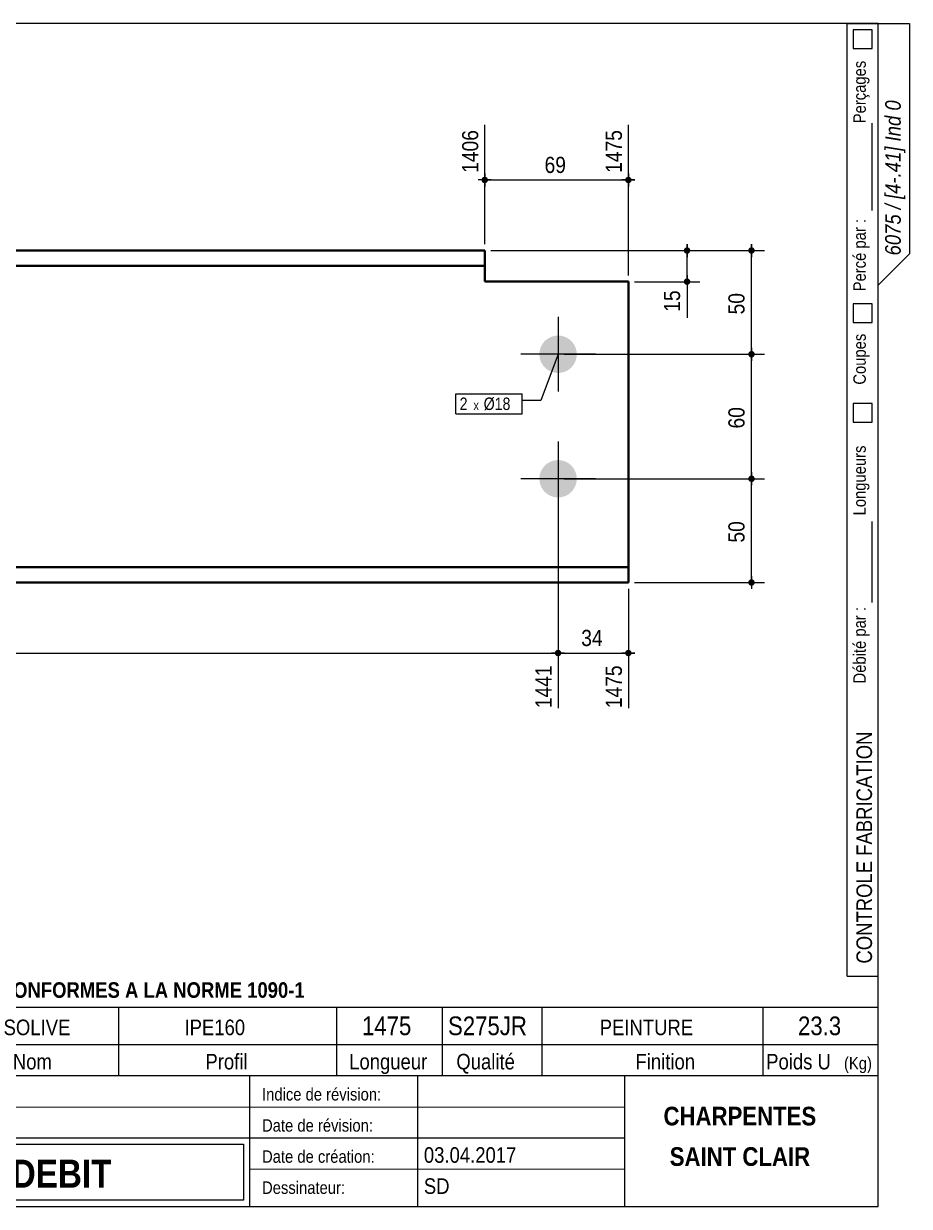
# Model space of a CAD drawing. Header units: millimetres. Extents: x 2 to 287, y 5 to 195.
# Drawn here: x 144.7 to 287, y 5 to 195 of the extents above; entities that cross this region are included whole.
import ezdxf

# ---------------------------------------------------------------- set-up
doc = ezdxf.new("R2010")
doc.units = ezdxf.units.MM
for name, color, linetype, lineweight in [('Autre type objet', 1, 'Continuous', 0), ('Boulon', 7, 'Continuous', 0), ('Cotation', 7, 'Continuous', 0), ('Désignation boulon', 3, 'Continuous', 0), ('Feuille dessin', 5, 'Continuous', 0), ('Piece', 2, 'Continuous', 0)]:
    doc.layers.add(name, color=color, linetype=linetype, lineweight=lineweight)
doc.styles.add('ARIAL', font='ARIAL.TTF')
doc.styles.add('ARIAL_BOLD', font='ARIALBD.TTF')
doc.styles.add('ARIAL_ITALIC', font='ARIALI.TTF')
doc.styles.add('COMIC_SANS_MS', font='COMIC.TTF')

# ---------------------------------------------------------------- blocks, each defined once
blk = doc.blocks.new('*A1')
at = {"layer": 'Boulon'}
for points in [[(230.64, 144.89), (230.71, 144.88), (230.78, 144.88), (230.86, 144.87), (230.93, 144.87), (231, 144.86), (231.07, 144.84), (231.15, 144.83), (231.22, 144.81), (231.29, 144.8), (231.36, 144.78), (231.43, 144.76), (231.5, 144.74), (231.57, 144.71), (231.64, 144.69), (231.71, 144.66), (231.78, 144.63), (231.84, 144.6), (231.91, 144.57), (231.98, 144.53), (232.04, 144.5), (232.1, 144.46), (232.17, 144.42), (232.23, 144.38), (232.29, 144.34), (232.35, 144.3), (232.41, 144.25), (232.46, 144.21), (232.52, 144.16), (232.58, 144.11), (232.63, 144.06), (232.68, 144.01), (232.73, 143.96), (232.78, 143.9), (232.83, 143.85), (232.88, 143.79), (232.93, 143.73), (232.97, 143.67), (233.01, 143.62), (233.06, 143.55), (233.1, 143.49), (233.13, 143.43), (233.17, 143.37), (233.21, 143.3), (233.24, 143.24), (233.27, 143.17), (233.3, 143.1), (233.33, 143.04), (233.36, 142.97), (233.39, 142.9), (233.41, 142.83), (233.43, 142.76), (233.45, 142.69), (233.47, 142.62), (233.49, 142.54), (233.5, 142.47), (233.52, 142.4), (233.53, 142.33), (233.54, 142.25), (233.55, 142.18), (233.55, 142.11), (233.56, 142.03), (233.56, 141.96), (233.56, 141.89), (233.56, 141.81), (233.56, 141.74), (233.55, 141.67), (233.55, 141.59), (233.54, 141.52), (233.53, 141.45), (233.52, 141.37), (233.5, 141.3), (233.49, 141.23), (233.47, 141.16), (233.45, 141.09), (233.43, 141.02), (233.41, 140.95), (233.39, 140.88), (233.36, 140.81), (233.33, 140.74), (233.3, 140.67), (233.27, 140.6), (233.24, 140.54), (233.21, 140.47), (233.17, 140.41), (233.13, 140.35), (233.1, 140.28), (233.06, 140.22), (233.01, 140.16), (232.97, 140.1), (232.93, 140.04), (232.88, 139.98), (232.83, 139.93), (232.78, 139.87), (232.73, 139.82), (232.68, 139.77), (232.63, 139.71), (232.58, 139.66), (232.52, 139.62), (232.46, 139.57), (232.41, 139.52), (232.35, 139.48), (232.29, 139.43), (232.23, 139.39), (232.17, 139.35), (232.1, 139.31), (232.04, 139.28), (231.98, 139.24), (231.91, 139.21), (231.84, 139.18), (231.78, 139.14), (231.71, 139.12), (231.64, 139.09), (231.57, 139.06), (231.5, 139.04), (231.43, 139.02), (231.36, 139), (231.29, 138.98), (231.22, 138.96), (231.15, 138.95), (231.07, 138.93), (231, 138.92), (230.93, 138.91), (230.86, 138.9), (230.78, 138.9), (230.71, 138.89), (230.64, 138.89), (230.56, 138.89), (230.49, 138.89), (230.41, 138.89), (230.34, 138.9), (230.27, 138.9), (230.19, 138.91), (230.12, 138.92), (230.05, 138.93), (229.98, 138.95), (229.9, 138.96), (229.83, 138.98), (229.76, 139), (229.69, 139.02), (229.62, 139.04), (229.55, 139.06), (229.48, 139.09), (229.41, 139.12), (229.35, 139.14), (229.28, 139.18), (229.21, 139.21), (229.15, 139.24), (229.08, 139.28), (229.02, 139.31), (228.96, 139.35), (228.89, 139.39), (228.83, 139.43), (228.77, 139.48), (228.72, 139.52), (228.66, 139.57), (228.6, 139.62), (228.55, 139.66), (228.49, 139.71), (228.44, 139.77), (228.39, 139.82), (228.34, 139.87), (228.29, 139.93), (228.24, 139.98), (228.2, 140.04), (228.15, 140.1), (228.11, 140.16), (228.07, 140.22), (228.03, 140.28), (227.99, 140.35), (227.95, 140.41), (227.92, 140.47), (227.88, 140.54), (227.85, 140.6), (227.82, 140.67), (227.79, 140.74), (227.76, 140.81), (227.74, 140.88), (227.71, 140.95), (227.69, 141.02), (227.67, 141.09), (227.65, 141.16), (227.63, 141.23), (227.62, 141.3), (227.61, 141.37), (227.59, 141.45), (227.58, 141.52), (227.58, 141.59), (227.57, 141.67), (227.57, 141.74), (227.56, 141.81), (227.56, 141.89), (227.56, 141.96), (227.57, 142.03), (227.57, 142.11), (227.58, 142.18), (227.58, 142.25), (227.59, 142.33), (227.61, 142.4), (227.62, 142.47), (227.63, 142.54), (227.65, 142.62), (227.67, 142.69), (227.69, 142.76), (227.71, 142.83), (227.74, 142.9), (227.76, 142.97), (227.79, 143.04), (227.82, 143.1), (227.85, 143.17), (227.88, 143.24), (227.92, 143.3), (227.95, 143.37), (227.99, 143.43), (228.03, 143.49), (228.07, 143.55), (228.11, 143.62), (228.15, 143.67), (228.2, 143.73), (228.24, 143.79), (228.29, 143.85), (228.34, 143.9), (228.39, 143.96), (228.44, 144.01), (228.49, 144.06), (228.55, 144.11), (228.6, 144.16), (228.66, 144.21), (228.72, 144.25), (228.77, 144.3), (228.83, 144.34), (228.89, 144.38), (228.96, 144.42), (229.02, 144.46), (229.08, 144.5), (229.15, 144.53), (229.21, 144.57), (229.28, 144.6), (229.35, 144.63), (229.41, 144.66), (229.48, 144.69), (229.55, 144.71), (229.62, 144.74), (229.69, 144.76), (229.76, 144.78), (229.83, 144.8), (229.9, 144.81), (229.98, 144.83), (230.05, 144.84), (230.12, 144.86), (230.19, 144.87), (230.27, 144.87), (230.34, 144.88), (230.41, 144.88), (230.49, 144.89), (230.56, 144.89)], [(230.64, 124.89), (230.71, 124.88), (230.78, 124.88), (230.86, 124.87), (230.93, 124.87), (231, 124.86), (231.07, 124.84), (231.15, 124.83), (231.22, 124.81), (231.29, 124.8), (231.36, 124.78), (231.43, 124.76), (231.5, 124.74), (231.57, 124.71), (231.64, 124.69), (231.71, 124.66), (231.78, 124.63), (231.84, 124.6), (231.91, 124.57), (231.98, 124.53), (232.04, 124.5), (232.1, 124.46), (232.17, 124.42), (232.23, 124.38), (232.29, 124.34), (232.35, 124.3), (232.41, 124.25), (232.46, 124.21), (232.52, 124.16), (232.58, 124.11), (232.63, 124.06), (232.68, 124.01), (232.73, 123.96), (232.78, 123.9), (232.83, 123.85), (232.88, 123.79), (232.93, 123.73), (232.97, 123.67), (233.01, 123.62), (233.06, 123.55), (233.1, 123.49), (233.13, 123.43), (233.17, 123.37), (233.21, 123.3), (233.24, 123.24), (233.27, 123.17), (233.3, 123.1), (233.33, 123.04), (233.36, 122.97), (233.39, 122.9), (233.41, 122.83), (233.43, 122.76), (233.45, 122.69), (233.47, 122.62), (233.49, 122.54), (233.5, 122.47), (233.52, 122.4), (233.53, 122.33), (233.54, 122.25), (233.55, 122.18), (233.55, 122.11), (233.56, 122.03), (233.56, 121.96), (233.56, 121.89), (233.56, 121.81), (233.56, 121.74), (233.55, 121.67), (233.55, 121.59), (233.54, 121.52), (233.53, 121.45), (233.52, 121.37), (233.5, 121.3), (233.49, 121.23), (233.47, 121.16), (233.45, 121.09), (233.43, 121.02), (233.41, 120.95), (233.39, 120.88), (233.36, 120.81), (233.33, 120.74), (233.3, 120.67), (233.27, 120.6), (233.24, 120.54), (233.21, 120.47), (233.17, 120.41), (233.13, 120.35), (233.1, 120.28), (233.06, 120.22), (233.01, 120.16), (232.97, 120.1), (232.93, 120.04), (232.88, 119.98), (232.83, 119.93), (232.78, 119.87), (232.73, 119.82), (232.68, 119.77), (232.63, 119.71), (232.58, 119.66), (232.52, 119.62), (232.46, 119.57), (232.41, 119.52), (232.35, 119.48), (232.29, 119.43), (232.23, 119.39), (232.17, 119.35), (232.1, 119.31), (232.04, 119.28), (231.98, 119.24), (231.91, 119.21), (231.84, 119.18), (231.78, 119.14), (231.71, 119.12), (231.64, 119.09), (231.57, 119.06), (231.5, 119.04), (231.43, 119.02), (231.36, 119), (231.29, 118.98), (231.22, 118.96), (231.15, 118.95), (231.07, 118.93), (231, 118.92), (230.93, 118.91), (230.86, 118.9), (230.78, 118.9), (230.71, 118.89), (230.64, 118.89), (230.56, 118.89), (230.49, 118.89), (230.41, 118.89), (230.34, 118.9), (230.27, 118.9), (230.19, 118.91), (230.12, 118.92), (230.05, 118.93), (229.98, 118.95), (229.9, 118.96), (229.83, 118.98), (229.76, 119), (229.69, 119.02), (229.62, 119.04), (229.55, 119.06), (229.48, 119.09), (229.41, 119.12), (229.35, 119.14), (229.28, 119.18), (229.21, 119.21), (229.15, 119.24), (229.08, 119.28), (229.02, 119.31), (228.96, 119.35), (228.89, 119.39), (228.83, 119.43), (228.77, 119.48), (228.72, 119.52), (228.66, 119.57), (228.6, 119.62), (228.55, 119.66), (228.49, 119.71), (228.44, 119.77), (228.39, 119.82), (228.34, 119.87), (228.29, 119.93), (228.24, 119.98), (228.2, 120.04), (228.15, 120.1), (228.11, 120.16), (228.07, 120.22), (228.03, 120.28), (227.99, 120.35), (227.95, 120.41), (227.92, 120.47), (227.88, 120.54), (227.85, 120.6), (227.82, 120.67), (227.79, 120.74), (227.76, 120.81), (227.74, 120.88), (227.71, 120.95), (227.69, 121.02), (227.67, 121.09), (227.65, 121.16), (227.63, 121.23), (227.62, 121.3), (227.61, 121.37), (227.59, 121.45), (227.58, 121.52), (227.58, 121.59), (227.57, 121.67), (227.57, 121.74), (227.56, 121.81), (227.56, 121.89), (227.56, 121.96), (227.57, 122.03), (227.57, 122.11), (227.58, 122.18), (227.58, 122.25), (227.59, 122.33), (227.61, 122.4), (227.62, 122.47), (227.63, 122.54), (227.65, 122.62), (227.67, 122.69), (227.69, 122.76), (227.71, 122.83), (227.74, 122.9), (227.76, 122.97), (227.79, 123.04), (227.82, 123.1), (227.85, 123.17), (227.88, 123.24), (227.92, 123.3), (227.95, 123.37), (227.99, 123.43), (228.03, 123.49), (228.07, 123.55), (228.11, 123.62), (228.15, 123.67), (228.2, 123.73), (228.24, 123.79), (228.29, 123.85), (228.34, 123.9), (228.39, 123.96), (228.44, 124.01), (228.49, 124.06), (228.55, 124.11), (228.6, 124.16), (228.66, 124.21), (228.72, 124.25), (228.77, 124.3), (228.83, 124.34), (228.89, 124.38), (228.96, 124.42), (229.02, 124.46), (229.08, 124.5), (229.15, 124.53), (229.21, 124.57), (229.28, 124.6), (229.35, 124.63), (229.41, 124.66), (229.48, 124.69), (229.55, 124.71), (229.62, 124.74), (229.69, 124.76), (229.76, 124.78), (229.83, 124.8), (229.9, 124.81), (229.98, 124.83), (230.05, 124.84), (230.12, 124.86), (230.19, 124.87), (230.27, 124.87), (230.34, 124.88), (230.41, 124.88), (230.49, 124.89), (230.56, 124.89)]]:
    blk.add_hatch(color=256, dxfattribs=at).paths.add_polyline_path(points, flags=17)
at = {"layer": 'Boulon', "linetype": 'Continuous', "lineweight": 0}
for p, q in [((230.56, 147.89), (230.56, 135.89)), ((236.56, 141.89), (224.56, 141.89)), ((230.56, 127.89), (230.56, 115.89)), ((236.56, 121.89), (224.56, 121.89))]:
    blk.add_line(p, q, dxfattribs=at)
blk = doc.blocks.new('*A3')
at = {"layer": 'Piece', "color": 2, "linetype": 'Continuous', "lineweight": 40}
for p, q in [((218.78, 158.554284), (138.78, 158.554284)), ((218.78, 153.554284), (218.78, 158.554284)), ((218.78, 156.087617), (138.78, 156.087617)), ((241.857135, 153.554284), (218.78, 153.554284)), ((241.857135, 105.22095), (241.857135, 153.554284)), ((138.78, 107.687617), (241.857135, 107.687617)), ((138.78, 105.22095), (241.857135, 105.22095))]:
    blk.add_line(p, q, dxfattribs=at)
blk = doc.blocks.new('*A4')
at = {"layer": 'Feuille dessin', "linetype": 'Continuous', "lineweight": 0}
for p, q in [((282, 195), (5, 195)), ((282, 5), (282, 195)), ((5, 5), (282, 5))]:
    blk.add_line(p, q, dxfattribs=at)
blk = doc.blocks.new('*A5')
at = {"layer": 'Autre type objet', "linetype": 'Continuous', "lineweight": 0}
for p, q in [((277, 42), (277, 195)), ((277, 195), (287, 195)), ((278, 194), (278, 191)), ((281, 194), (278, 194)), ((281, 191), (281, 194)), ((282, 42), (282, 195)), ((287, 195), (287, 158)), ((278, 191), (281, 191)), ((281, 165), (281, 179)), ((287, 158), (282, 153)), ((278, 150), (278, 147)), ((281, 150), (278, 150)), ((281, 147), (281, 150)), ((278, 147), (281, 147)), ((278, 134), (278, 131)), ((281, 134), (278, 134)), ((281, 131), (281, 134)), ((278, 131), (281, 131)), ((281, 102), (281, 115)), ((277, 42), (282, 42))]:
    blk.add_line(p, q, dxfattribs=at)
at = {"layer": 'Autre type objet', "width": 0.85}
for s, height, style, p in [('Perçages', 2, 'ARIAL', (280, 179)), ('6075 / [4-.41] Ind 0', 2.5, 'ARIAL_ITALIC', (285.619109, 157.760245)), ('Percé par :', 2, 'ARIAL', (280, 152)), ('Coupes', 2, 'ARIAL', (280, 137)), ('Longueurs', 2, 'ARIAL', (280, 116)), ('Débité par :', 2, 'ARIAL', (280, 89)), ('CONTROLE FABRICATION', 2.5, 'ARIAL', (281, 44))]:
    blk.add_text(s, height=height, rotation=90, dxfattribs=dict(at, style=style)).set_placement(p)
blk = doc.blocks.new('*A7')
at = {"layer": 'Autre type objet', "linetype": 'Continuous', "lineweight": 0}
for p, q in [((92, 37), (282, 37)), ((160, 31), (160, 37)), ((195, 31), (195, 37)), ((212, 31), (212, 37)), ((228, 31), (228, 37)), ((263.5, 31), (263.5, 37)), ((282, 31), (282, 37)), ((92, 31), (282, 31)), ((160, 26), (160, 31)), ((195, 26), (195, 31)), ((212, 26), (212, 31)), ((228, 26), (228, 31)), ((263.5, 26), (263.5, 31)), ((282, 5), (282, 31)), ((92, 26), (282, 26)), ((181, 26), (181, 5)), ((208, 26), (208, 5)), ((241.262466, 5), (241.262466, 26)), ((92, 21), (241.327069, 20.935451)), ((92, 16), (181, 16)), ((181, 16), (241.297815, 16.021151)), ((93, 15), (180, 15)), ((180, 15), (180, 6)), ((181, 11), (241.217807, 10.969512)), ((180, 6), (93, 6)), ((92, 5), (282, 5))]:
    blk.add_line(p, q, dxfattribs=at)
at = {"layer": 'Autre type objet', "width": 0.85}
for s, height, style, p in [('TOLERANCES ESSENTIELLES CONFORMES A LA NORME 1090-1', 2.5, 'ARIAL_BOLD', (96.5, 38.5)), ('SOLIVE', 2.5, 'ARIAL', (141.474609, 32.5)), ('IPE160', 2.5, 'ARIAL', (170.538574, 32.5)), ('1475', 3, 'ARIAL', (199.053223, 32.5)), ('S275JR', 3, 'ARIAL', (212.880127, 32.5)), ('PEINTURE', 2.5, 'ARIAL', (237.24646, 32.5)), ('23.3', 3, 'ARIAL', (269.109863, 32.5)), ('Nom', 2.5, 'ARIAL', (142.961426, 27)), ('Profil', 2.5, 'ARIAL', (173.903564, 27)), ('Longueur', 2.5, 'ARIAL', (197, 27)), ('Qualité', 2.5, 'ARIAL', (214.218018, 27)), ('Finition', 2.5, 'ARIAL', (243, 27)), ('Poids U', 2.5, 'ARIAL', (264, 27)), ('(Kg)', 2, 'ARIAL', (276.5, 27)), ('Indice de révision:', 2, 'ARIAL', (183, 22)), ('CHARPENTES', 3, 'ARIAL_BOLD', (247.5, 18)), ('Date de révision:', 2, 'ARIAL', (183, 17)), ('Date de création:', 2, 'ARIAL', (183, 12)), ('03.04.2017', 2.5, 'ARIAL', (209, 12)), ('SAINT CLAIR', 3, 'ARIAL_BOLD', (248.5, 11.5)), ('CROQUIS   DE  DEBIT', 4.5, 'ARIAL_BOLD', (103, 8)), ('SD', 2.5, 'ARIAL', (209, 7)), ('Dessinateur:', 2, 'ARIAL', (183, 7))]:
    blk.add_text(s, height=height, dxfattribs=dict(at, style=style)).set_placement(p)
blk = doc.blocks.new('*A10')
at = {"layer": 'Cotation'}
blk.add_hatch(color=256, dxfattribs=at).paths.add_polyline_path([(230.54, 93.37), (230.51, 93.37), (230.49, 93.37), (230.46, 93.38), (230.44, 93.38), (230.41, 93.39), (230.39, 93.4), (230.36, 93.41), (230.34, 93.42), (230.32, 93.43), (230.29, 93.44), (230.27, 93.46), (230.25, 93.47), (230.23, 93.49), (230.21, 93.5), (230.19, 93.52), (230.18, 93.54), (230.16, 93.56), (230.14, 93.58), (230.13, 93.6), (230.12, 93.62), (230.1, 93.64), (230.09, 93.67), (230.08, 93.69), (230.07, 93.71), (230.06, 93.74), (230.06, 93.76), (230.05, 93.79), (230.05, 93.81), (230.04, 93.84), (230.04, 93.86), (230.04, 93.89), (230.04, 93.91), (230.04, 93.94), (230.05, 93.96), (230.05, 93.99), (230.06, 94.01), (230.06, 94.04), (230.07, 94.06), (230.08, 94.09), (230.09, 94.11), (230.1, 94.13), (230.12, 94.15), (230.13, 94.18), (230.14, 94.2), (230.16, 94.22), (230.18, 94.24), (230.19, 94.26), (230.21, 94.27), (230.23, 94.29), (230.25, 94.31), (230.27, 94.32), (230.29, 94.33), (230.32, 94.35), (230.34, 94.36), (230.36, 94.37), (230.39, 94.38), (230.41, 94.39), (230.44, 94.39), (230.46, 94.4), (230.49, 94.4), (230.51, 94.41), (230.54, 94.41), (230.56, 94.41), (230.59, 94.41), (230.61, 94.41), (230.64, 94.4), (230.66, 94.4), (230.69, 94.39), (230.71, 94.39), (230.74, 94.38), (230.76, 94.37), (230.78, 94.36), (230.81, 94.35), (230.83, 94.33), (230.85, 94.32), (230.87, 94.31), (230.89, 94.29), (230.91, 94.27), (230.93, 94.26), (230.95, 94.24), (230.96, 94.22), (230.98, 94.2), (230.99, 94.18), (231.01, 94.15), (231.02, 94.13), (231.03, 94.11), (231.04, 94.09), (231.05, 94.06), (231.06, 94.04), (231.07, 94.01), (231.07, 93.99), (231.08, 93.96), (231.08, 93.94), (231.08, 93.91), (231.08, 93.89), (231.08, 93.86), (231.08, 93.84), (231.08, 93.81), (231.07, 93.79), (231.07, 93.76), (231.06, 93.74), (231.05, 93.71), (231.04, 93.69), (231.03, 93.67), (231.02, 93.64), (231.01, 93.62), (230.99, 93.6), (230.98, 93.58), (230.96, 93.56), (230.95, 93.54), (230.93, 93.52), (230.91, 93.5), (230.89, 93.49), (230.87, 93.47), (230.85, 93.46), (230.83, 93.44), (230.81, 93.43), (230.78, 93.42), (230.76, 93.41), (230.74, 93.4), (230.71, 93.39), (230.69, 93.38), (230.66, 93.38), (230.64, 93.37), (230.61, 93.37), (230.59, 93.37), (230.56, 93.37)], flags=17)
at = {"layer": 'Cotation', "linetype": 'Continuous', "lineweight": 0}
for p, q in [((230.56, 120.89), (230.56, 85.03)), ((43.68, 93.89), (230.56, 93.89)), ((231.6, 93.89), (229.52, 93.89)), ((230.56, 94.93), (230.56, 92.85)), ((230.56, 93.89), (231.6, 93.89))]:
    blk.add_line(p, q, dxfattribs=at)
at = {"layer": 'Cotation'}
blk.add_point((230.56, 93.89), dxfattribs=at)
at = {"layer": 'Cotation', "style": 'ARIAL', "width": 0.85}
blk.add_text('1441', height=2.6, rotation=90.0002, dxfattribs=at).set_placement((229.52, 85.03))
blk = doc.blocks.new('*A11')
at = {"layer": 'Cotation'}
for points in [[(230.54, 93.37), (230.51, 93.37), (230.49, 93.37), (230.46, 93.38), (230.44, 93.38), (230.41, 93.39), (230.39, 93.4), (230.36, 93.41), (230.34, 93.42), (230.32, 93.43), (230.29, 93.44), (230.27, 93.46), (230.25, 93.47), (230.23, 93.49), (230.21, 93.5), (230.19, 93.52), (230.18, 93.54), (230.16, 93.56), (230.14, 93.58), (230.13, 93.6), (230.12, 93.62), (230.1, 93.64), (230.09, 93.67), (230.08, 93.69), (230.07, 93.71), (230.06, 93.74), (230.06, 93.76), (230.05, 93.79), (230.05, 93.81), (230.04, 93.84), (230.04, 93.86), (230.04, 93.89), (230.04, 93.91), (230.04, 93.94), (230.05, 93.96), (230.05, 93.99), (230.06, 94.01), (230.06, 94.04), (230.07, 94.06), (230.08, 94.09), (230.09, 94.11), (230.1, 94.13), (230.12, 94.15), (230.13, 94.18), (230.14, 94.2), (230.16, 94.22), (230.18, 94.24), (230.19, 94.26), (230.21, 94.27), (230.23, 94.29), (230.25, 94.31), (230.27, 94.32), (230.29, 94.33), (230.32, 94.35), (230.34, 94.36), (230.36, 94.37), (230.39, 94.38), (230.41, 94.39), (230.44, 94.39), (230.46, 94.4), (230.49, 94.4), (230.51, 94.41), (230.54, 94.41), (230.56, 94.41), (230.59, 94.41), (230.61, 94.41), (230.64, 94.4), (230.66, 94.4), (230.69, 94.39), (230.71, 94.39), (230.74, 94.38), (230.76, 94.37), (230.78, 94.36), (230.81, 94.35), (230.83, 94.33), (230.85, 94.32), (230.87, 94.31), (230.89, 94.29), (230.91, 94.27), (230.93, 94.26), (230.95, 94.24), (230.96, 94.22), (230.98, 94.2), (230.99, 94.18), (231.01, 94.15), (231.02, 94.13), (231.03, 94.11), (231.04, 94.09), (231.05, 94.06), (231.06, 94.04), (231.07, 94.01), (231.07, 93.99), (231.08, 93.96), (231.08, 93.94), (231.08, 93.91), (231.08, 93.89), (231.08, 93.86), (231.08, 93.84), (231.08, 93.81), (231.07, 93.79), (231.07, 93.76), (231.06, 93.74), (231.05, 93.71), (231.04, 93.69), (231.03, 93.67), (231.02, 93.64), (231.01, 93.62), (230.99, 93.6), (230.98, 93.58), (230.96, 93.56), (230.95, 93.54), (230.93, 93.52), (230.91, 93.5), (230.89, 93.49), (230.87, 93.47), (230.85, 93.46), (230.83, 93.44), (230.81, 93.43), (230.78, 93.42), (230.76, 93.41), (230.74, 93.4), (230.71, 93.39), (230.69, 93.38), (230.66, 93.38), (230.64, 93.37), (230.61, 93.37), (230.59, 93.37), (230.56, 93.37)], [(241.83, 93.37), (241.81, 93.37), (241.78, 93.37), (241.76, 93.38), (241.73, 93.38), (241.71, 93.39), (241.68, 93.4), (241.66, 93.41), (241.63, 93.42), (241.61, 93.43), (241.59, 93.44), (241.57, 93.46), (241.55, 93.47), (241.53, 93.49), (241.51, 93.5), (241.49, 93.52), (241.47, 93.54), (241.46, 93.56), (241.44, 93.58), (241.42, 93.6), (241.41, 93.62), (241.4, 93.64), (241.39, 93.67), (241.38, 93.69), (241.37, 93.71), (241.36, 93.74), (241.35, 93.76), (241.35, 93.79), (241.34, 93.81), (241.34, 93.84), (241.34, 93.86), (241.34, 93.89), (241.34, 93.91), (241.34, 93.94), (241.34, 93.96), (241.35, 93.99), (241.35, 94.01), (241.36, 94.04), (241.37, 94.06), (241.38, 94.09), (241.39, 94.11), (241.4, 94.13), (241.41, 94.15), (241.42, 94.18), (241.44, 94.2), (241.46, 94.22), (241.47, 94.24), (241.49, 94.26), (241.51, 94.27), (241.53, 94.29), (241.55, 94.31), (241.57, 94.32), (241.59, 94.33), (241.61, 94.35), (241.63, 94.36), (241.66, 94.37), (241.68, 94.38), (241.71, 94.39), (241.73, 94.39), (241.76, 94.4), (241.78, 94.4), (241.81, 94.41), (241.83, 94.41), (241.86, 94.41), (241.88, 94.41), (241.91, 94.41), (241.93, 94.4), (241.96, 94.4), (241.98, 94.39), (242.01, 94.39), (242.03, 94.38), (242.06, 94.37), (242.08, 94.36), (242.1, 94.35), (242.12, 94.33), (242.15, 94.32), (242.17, 94.31), (242.19, 94.29), (242.21, 94.27), (242.22, 94.26), (242.24, 94.24), (242.26, 94.22), (242.27, 94.2), (242.29, 94.18), (242.3, 94.15), (242.32, 94.13), (242.33, 94.11), (242.34, 94.09), (242.35, 94.06), (242.35, 94.04), (242.36, 94.01), (242.37, 93.99), (242.37, 93.96), (242.37, 93.94), (242.38, 93.91), (242.38, 93.89), (242.38, 93.86), (242.37, 93.84), (242.37, 93.81), (242.37, 93.79), (242.36, 93.76), (242.35, 93.74), (242.35, 93.71), (242.34, 93.69), (242.33, 93.67), (242.32, 93.64), (242.3, 93.62), (242.29, 93.6), (242.27, 93.58), (242.26, 93.56), (242.24, 93.54), (242.22, 93.52), (242.21, 93.5), (242.19, 93.49), (242.17, 93.47), (242.15, 93.46), (242.12, 93.44), (242.1, 93.43), (242.08, 93.42), (242.06, 93.41), (242.03, 93.4), (242.01, 93.39), (241.98, 93.38), (241.96, 93.38), (241.93, 93.37), (241.91, 93.37), (241.88, 93.37), (241.86, 93.37)]]:
    blk.add_hatch(color=256, dxfattribs=at).paths.add_polyline_path(points, flags=17)
at = {"layer": 'Cotation', "linetype": 'Continuous', "lineweight": 0}
for p, q in [((230.56, 120.89), (230.56, 85.03)), ((241.86, 104.22), (241.86, 85.03)), ((231.6, 93.89), (229.52, 93.89)), ((230.56, 93.89), (229.52, 93.89)), ((230.56, 94.93), (230.56, 92.85)), ((230.56, 93.89), (241.86, 93.89)), ((242.9, 93.89), (240.82, 93.89)), ((241.86, 94.93), (241.86, 92.85)), ((241.86, 93.89), (242.9, 93.89))]:
    blk.add_line(p, q, dxfattribs=at)
at = {"layer": 'Cotation'}
for p in [(230.56, 93.89), (241.86, 93.89)]:
    blk.add_point(p, dxfattribs=at)
at = {"layer": 'Cotation', "style": 'ARIAL', "width": 0.85}
blk.add_text('34', height=2.6, dxfattribs=at).set_placement((234.28, 95.01))
blk.add_text('1475', height=2.6, rotation=90.0002, dxfattribs=at).set_placement((240.82, 85.03))
blk = doc.blocks.new('*A13')
at = {"layer": 'Cotation'}
for points in [[(218.75, 169.37), (218.73, 169.37), (218.7, 169.37), (218.68, 169.38), (218.65, 169.38), (218.63, 169.39), (218.6, 169.4), (218.58, 169.41), (218.56, 169.42), (218.53, 169.43), (218.51, 169.44), (218.49, 169.46), (218.47, 169.47), (218.45, 169.49), (218.43, 169.5), (218.41, 169.52), (218.39, 169.54), (218.38, 169.56), (218.36, 169.58), (218.35, 169.6), (218.33, 169.62), (218.32, 169.64), (218.31, 169.67), (218.3, 169.69), (218.29, 169.71), (218.28, 169.74), (218.28, 169.76), (218.27, 169.79), (218.27, 169.81), (218.26, 169.84), (218.26, 169.86), (218.26, 169.89), (218.26, 169.91), (218.26, 169.94), (218.27, 169.96), (218.27, 169.99), (218.28, 170.01), (218.28, 170.04), (218.29, 170.06), (218.3, 170.09), (218.31, 170.11), (218.32, 170.13), (218.33, 170.15), (218.35, 170.18), (218.36, 170.2), (218.38, 170.22), (218.39, 170.24), (218.41, 170.26), (218.43, 170.27), (218.45, 170.29), (218.47, 170.31), (218.49, 170.32), (218.51, 170.33), (218.53, 170.35), (218.56, 170.36), (218.58, 170.37), (218.6, 170.38), (218.63, 170.39), (218.65, 170.39), (218.68, 170.4), (218.7, 170.4), (218.73, 170.41), (218.75, 170.41), (218.78, 170.41), (218.81, 170.41), (218.83, 170.41), (218.86, 170.4), (218.88, 170.4), (218.91, 170.39), (218.93, 170.39), (218.96, 170.38), (218.98, 170.37), (219, 170.36), (219.03, 170.35), (219.05, 170.33), (219.07, 170.32), (219.09, 170.31), (219.11, 170.29), (219.13, 170.27), (219.15, 170.26), (219.17, 170.24), (219.18, 170.22), (219.2, 170.2), (219.21, 170.18), (219.23, 170.15), (219.24, 170.13), (219.25, 170.11), (219.26, 170.09), (219.27, 170.06), (219.28, 170.04), (219.28, 170.01), (219.29, 169.99), (219.29, 169.96), (219.3, 169.94), (219.3, 169.91), (219.3, 169.89), (219.3, 169.86), (219.3, 169.84), (219.29, 169.81), (219.29, 169.79), (219.28, 169.76), (219.28, 169.74), (219.27, 169.71), (219.26, 169.69), (219.25, 169.67), (219.24, 169.64), (219.23, 169.62), (219.21, 169.6), (219.2, 169.58), (219.18, 169.56), (219.17, 169.54), (219.15, 169.52), (219.13, 169.5), (219.11, 169.49), (219.09, 169.47), (219.07, 169.46), (219.05, 169.44), (219.03, 169.43), (219, 169.42), (218.98, 169.41), (218.96, 169.4), (218.93, 169.39), (218.91, 169.38), (218.88, 169.38), (218.86, 169.37), (218.83, 169.37), (218.81, 169.37), (218.78, 169.37)], [(241.83, 169.37), (241.81, 169.37), (241.78, 169.37), (241.76, 169.38), (241.73, 169.38), (241.71, 169.39), (241.68, 169.4), (241.66, 169.41), (241.63, 169.42), (241.61, 169.43), (241.59, 169.44), (241.57, 169.46), (241.55, 169.47), (241.53, 169.49), (241.51, 169.5), (241.49, 169.52), (241.47, 169.54), (241.46, 169.56), (241.44, 169.58), (241.42, 169.6), (241.41, 169.62), (241.4, 169.64), (241.39, 169.67), (241.38, 169.69), (241.37, 169.71), (241.36, 169.74), (241.35, 169.76), (241.35, 169.79), (241.34, 169.81), (241.34, 169.84), (241.34, 169.86), (241.34, 169.89), (241.34, 169.91), (241.34, 169.94), (241.34, 169.96), (241.35, 169.99), (241.35, 170.01), (241.36, 170.04), (241.37, 170.06), (241.38, 170.09), (241.39, 170.11), (241.4, 170.13), (241.41, 170.15), (241.42, 170.18), (241.44, 170.2), (241.46, 170.22), (241.47, 170.24), (241.49, 170.26), (241.51, 170.27), (241.53, 170.29), (241.55, 170.31), (241.57, 170.32), (241.59, 170.33), (241.61, 170.35), (241.63, 170.36), (241.66, 170.37), (241.68, 170.38), (241.71, 170.39), (241.73, 170.39), (241.76, 170.4), (241.78, 170.4), (241.81, 170.41), (241.83, 170.41), (241.86, 170.41), (241.88, 170.41), (241.91, 170.41), (241.93, 170.4), (241.96, 170.4), (241.98, 170.39), (242.01, 170.39), (242.03, 170.38), (242.06, 170.37), (242.08, 170.36), (242.1, 170.35), (242.12, 170.33), (242.15, 170.32), (242.17, 170.31), (242.19, 170.29), (242.21, 170.27), (242.22, 170.26), (242.24, 170.24), (242.26, 170.22), (242.27, 170.2), (242.29, 170.18), (242.3, 170.15), (242.32, 170.13), (242.33, 170.11), (242.34, 170.09), (242.35, 170.06), (242.35, 170.04), (242.36, 170.01), (242.37, 169.99), (242.37, 169.96), (242.37, 169.94), (242.38, 169.91), (242.38, 169.89), (242.38, 169.86), (242.37, 169.84), (242.37, 169.81), (242.37, 169.79), (242.36, 169.76), (242.35, 169.74), (242.35, 169.71), (242.34, 169.69), (242.33, 169.67), (242.32, 169.64), (242.3, 169.62), (242.29, 169.6), (242.27, 169.58), (242.26, 169.56), (242.24, 169.54), (242.22, 169.52), (242.21, 169.5), (242.19, 169.49), (242.17, 169.47), (242.15, 169.46), (242.12, 169.44), (242.1, 169.43), (242.08, 169.42), (242.06, 169.41), (242.03, 169.4), (242.01, 169.39), (241.98, 169.38), (241.96, 169.38), (241.93, 169.37), (241.91, 169.37), (241.88, 169.37), (241.86, 169.37)]]:
    blk.add_hatch(color=256, dxfattribs=at).paths.add_polyline_path(points, flags=17)
at = {"layer": 'Cotation', "linetype": 'Continuous', "lineweight": 0}
for p, q in [((218.78, 159.55), (218.78, 178.74)), ((241.86, 154.55), (241.86, 178.74)), ((219.82, 169.89), (217.74, 169.89)), ((218.78, 169.89), (217.74, 169.89)), ((218.78, 170.93), (218.78, 168.85)), ((218.78, 169.89), (241.86, 169.89)), ((242.9, 169.89), (240.82, 169.89)), ((241.86, 170.93), (241.86, 168.85)), ((241.86, 169.89), (242.9, 169.89))]:
    blk.add_line(p, q, dxfattribs=at)
at = {"layer": 'Cotation'}
for p in [(218.78, 169.89), (241.86, 169.89)]:
    blk.add_point(p, dxfattribs=at)
at = {"layer": 'Cotation', "style": 'ARIAL', "width": 0.85}
for s, p in [('1406', (217.74, 171.03)), ('1475', (240.82, 171.03))]:
    blk.add_text(s, height=2.6, rotation=90.0002, dxfattribs=at).set_placement(p)
blk.add_text('69', height=2.6, dxfattribs=at).set_placement((228.39, 171.01))
blk = doc.blocks.new('*A15')
at = {"layer": 'Cotation'}
for points in [[(251.26, 158.03), (251.23, 158.04), (251.21, 158.04), (251.18, 158.04), (251.16, 158.05), (251.13, 158.06), (251.11, 158.06), (251.08, 158.07), (251.06, 158.08), (251.04, 158.1), (251.02, 158.11), (250.99, 158.12), (250.97, 158.14), (250.95, 158.15), (250.93, 158.17), (250.92, 158.19), (250.9, 158.21), (250.88, 158.22), (250.87, 158.24), (250.85, 158.27), (250.84, 158.29), (250.82, 158.31), (250.81, 158.33), (250.8, 158.36), (250.79, 158.38), (250.79, 158.4), (250.78, 158.43), (250.77, 158.45), (250.77, 158.48), (250.77, 158.5), (250.76, 158.53), (250.76, 158.55), (250.76, 158.58), (250.77, 158.61), (250.77, 158.63), (250.77, 158.66), (250.78, 158.68), (250.79, 158.71), (250.79, 158.73), (250.8, 158.75), (250.81, 158.78), (250.82, 158.8), (250.84, 158.82), (250.85, 158.84), (250.87, 158.86), (250.88, 158.88), (250.9, 158.9), (250.92, 158.92), (250.93, 158.94), (250.95, 158.96), (250.97, 158.97), (250.99, 158.99), (251.02, 159), (251.04, 159.01), (251.06, 159.02), (251.08, 159.03), (251.11, 159.04), (251.13, 159.05), (251.16, 159.06), (251.18, 159.06), (251.21, 159.07), (251.23, 159.07), (251.26, 159.07), (251.28, 159.07), (251.31, 159.07), (251.33, 159.07), (251.36, 159.07), (251.38, 159.06), (251.41, 159.06), (251.43, 159.05), (251.46, 159.04), (251.48, 159.03), (251.51, 159.02), (251.53, 159.01), (251.55, 159), (251.57, 158.99), (251.59, 158.97), (251.61, 158.96), (251.63, 158.94), (251.65, 158.92), (251.67, 158.9), (251.69, 158.88), (251.7, 158.86), (251.72, 158.84), (251.73, 158.82), (251.74, 158.8), (251.75, 158.78), (251.76, 158.75), (251.77, 158.73), (251.78, 158.71), (251.79, 158.68), (251.79, 158.66), (251.8, 158.63), (251.8, 158.61), (251.8, 158.58), (251.8, 158.55), (251.8, 158.53), (251.8, 158.5), (251.8, 158.48), (251.79, 158.45), (251.79, 158.43), (251.78, 158.4), (251.77, 158.38), (251.76, 158.36), (251.75, 158.33), (251.74, 158.31), (251.73, 158.29), (251.72, 158.27), (251.7, 158.24), (251.69, 158.22), (251.67, 158.21), (251.65, 158.19), (251.63, 158.17), (251.61, 158.15), (251.59, 158.14), (251.57, 158.12), (251.55, 158.11), (251.53, 158.1), (251.51, 158.08), (251.48, 158.07), (251.46, 158.06), (251.43, 158.06), (251.41, 158.05), (251.38, 158.04), (251.36, 158.04), (251.33, 158.04), (251.31, 158.03), (251.28, 158.03)], [(251.26, 153.03), (251.23, 153.04), (251.21, 153.04), (251.18, 153.04), (251.16, 153.05), (251.13, 153.06), (251.11, 153.06), (251.08, 153.07), (251.06, 153.08), (251.04, 153.1), (251.02, 153.11), (250.99, 153.12), (250.97, 153.14), (250.95, 153.15), (250.93, 153.17), (250.92, 153.19), (250.9, 153.21), (250.88, 153.22), (250.87, 153.24), (250.85, 153.27), (250.84, 153.29), (250.82, 153.31), (250.81, 153.33), (250.8, 153.36), (250.79, 153.38), (250.79, 153.4), (250.78, 153.43), (250.77, 153.45), (250.77, 153.48), (250.77, 153.5), (250.76, 153.53), (250.76, 153.55), (250.76, 153.58), (250.77, 153.61), (250.77, 153.63), (250.77, 153.66), (250.78, 153.68), (250.79, 153.71), (250.79, 153.73), (250.8, 153.75), (250.81, 153.78), (250.82, 153.8), (250.84, 153.82), (250.85, 153.84), (250.87, 153.86), (250.88, 153.88), (250.9, 153.9), (250.92, 153.92), (250.93, 153.94), (250.95, 153.96), (250.97, 153.97), (250.99, 153.99), (251.02, 154), (251.04, 154.01), (251.06, 154.02), (251.08, 154.03), (251.11, 154.04), (251.13, 154.05), (251.16, 154.06), (251.18, 154.06), (251.21, 154.07), (251.23, 154.07), (251.26, 154.07), (251.28, 154.07), (251.31, 154.07), (251.33, 154.07), (251.36, 154.07), (251.38, 154.06), (251.41, 154.06), (251.43, 154.05), (251.46, 154.04), (251.48, 154.03), (251.51, 154.02), (251.53, 154.01), (251.55, 154), (251.57, 153.99), (251.59, 153.97), (251.61, 153.96), (251.63, 153.94), (251.65, 153.92), (251.67, 153.9), (251.69, 153.88), (251.7, 153.86), (251.72, 153.84), (251.73, 153.82), (251.74, 153.8), (251.75, 153.78), (251.76, 153.75), (251.77, 153.73), (251.78, 153.71), (251.79, 153.68), (251.79, 153.66), (251.8, 153.63), (251.8, 153.61), (251.8, 153.58), (251.8, 153.55), (251.8, 153.53), (251.8, 153.5), (251.8, 153.48), (251.79, 153.45), (251.79, 153.43), (251.78, 153.4), (251.77, 153.38), (251.76, 153.36), (251.75, 153.33), (251.74, 153.31), (251.73, 153.29), (251.72, 153.27), (251.7, 153.24), (251.69, 153.22), (251.67, 153.21), (251.65, 153.19), (251.63, 153.17), (251.61, 153.15), (251.59, 153.14), (251.57, 153.12), (251.55, 153.11), (251.53, 153.1), (251.51, 153.08), (251.48, 153.07), (251.46, 153.06), (251.43, 153.06), (251.41, 153.05), (251.38, 153.04), (251.36, 153.04), (251.33, 153.04), (251.31, 153.03), (251.28, 153.03)]]:
    blk.add_hatch(color=256, dxfattribs=at).paths.add_polyline_path(points, flags=17)
at = {"layer": 'Cotation', "linetype": 'Continuous', "lineweight": 0}
for p, q in [((219.78, 158.55), (253.36, 158.55)), ((250.24, 158.55), (252.32, 158.55)), ((251.28, 159.59), (251.28, 157.51)), ((251.28, 158.55), (251.28, 159.59)), ((251.28, 153.55), (251.28, 158.55)), ((251.28, 154.59), (251.28, 152.51)), ((242.86, 153.55), (253.36, 153.55)), ((250.24, 153.55), (252.32, 153.55)), ((251.28, 153.55), (251.28, 147.75)), ((251.28, 153.55), (251.28, 147.75))]:
    blk.add_line(p, q, dxfattribs=at)
at = {"layer": 'Cotation'}
for p in [(251.28, 158.55), (251.28, 153.55)]:
    blk.add_point(p, dxfattribs=at)
at = {"layer": 'Cotation', "style": 'ARIAL', "width": 0.85}
blk.add_text('15', height=2.6, rotation=90.0002, dxfattribs=at).set_placement((250.16, 148.72))
blk = doc.blocks.new('*A16')
at = {"layer": 'Cotation'}
for points in [[(261.61, 121.37), (261.59, 121.37), (261.56, 121.37), (261.54, 121.38), (261.51, 121.38), (261.49, 121.39), (261.46, 121.4), (261.44, 121.41), (261.42, 121.42), (261.39, 121.43), (261.37, 121.44), (261.35, 121.46), (261.33, 121.47), (261.31, 121.49), (261.29, 121.5), (261.27, 121.52), (261.25, 121.54), (261.24, 121.56), (261.22, 121.58), (261.21, 121.6), (261.19, 121.62), (261.18, 121.64), (261.17, 121.67), (261.16, 121.69), (261.15, 121.71), (261.14, 121.74), (261.14, 121.76), (261.13, 121.79), (261.13, 121.81), (261.12, 121.84), (261.12, 121.86), (261.12, 121.89), (261.12, 121.91), (261.12, 121.94), (261.13, 121.96), (261.13, 121.99), (261.14, 122.01), (261.14, 122.04), (261.15, 122.06), (261.16, 122.09), (261.17, 122.11), (261.18, 122.13), (261.19, 122.15), (261.21, 122.18), (261.22, 122.2), (261.24, 122.22), (261.25, 122.24), (261.27, 122.26), (261.29, 122.27), (261.31, 122.29), (261.33, 122.31), (261.35, 122.32), (261.37, 122.33), (261.39, 122.35), (261.42, 122.36), (261.44, 122.37), (261.46, 122.38), (261.49, 122.39), (261.51, 122.39), (261.54, 122.4), (261.56, 122.4), (261.59, 122.41), (261.61, 122.41), (261.64, 122.41), (261.67, 122.41), (261.69, 122.41), (261.72, 122.4), (261.74, 122.4), (261.77, 122.39), (261.79, 122.39), (261.82, 122.38), (261.84, 122.37), (261.86, 122.36), (261.88, 122.35), (261.91, 122.33), (261.93, 122.32), (261.95, 122.31), (261.97, 122.29), (261.99, 122.27), (262.01, 122.26), (262.03, 122.24), (262.04, 122.22), (262.06, 122.2), (262.07, 122.18), (262.09, 122.15), (262.1, 122.13), (262.11, 122.11), (262.12, 122.09), (262.13, 122.06), (262.14, 122.04), (262.14, 122.01), (262.15, 121.99), (262.15, 121.96), (262.16, 121.94), (262.16, 121.91), (262.16, 121.89), (262.16, 121.86), (262.16, 121.84), (262.15, 121.81), (262.15, 121.79), (262.14, 121.76), (262.14, 121.74), (262.13, 121.71), (262.12, 121.69), (262.11, 121.67), (262.1, 121.64), (262.09, 121.62), (262.07, 121.6), (262.06, 121.58), (262.04, 121.56), (262.03, 121.54), (262.01, 121.52), (261.99, 121.5), (261.97, 121.49), (261.95, 121.47), (261.93, 121.46), (261.91, 121.44), (261.88, 121.43), (261.86, 121.42), (261.84, 121.41), (261.82, 121.4), (261.79, 121.39), (261.77, 121.38), (261.74, 121.38), (261.72, 121.37), (261.69, 121.37), (261.67, 121.37), (261.64, 121.37)], [(261.61, 104.7), (261.59, 104.7), (261.56, 104.71), (261.54, 104.71), (261.51, 104.72), (261.49, 104.72), (261.46, 104.73), (261.44, 104.74), (261.42, 104.75), (261.39, 104.76), (261.37, 104.77), (261.35, 104.79), (261.33, 104.8), (261.31, 104.82), (261.29, 104.84), (261.27, 104.85), (261.25, 104.87), (261.24, 104.89), (261.22, 104.91), (261.21, 104.93), (261.19, 104.95), (261.18, 104.98), (261.17, 105), (261.16, 105.02), (261.15, 105.05), (261.14, 105.07), (261.14, 105.09), (261.13, 105.12), (261.13, 105.14), (261.12, 105.17), (261.12, 105.2), (261.12, 105.22), (261.12, 105.25), (261.12, 105.27), (261.13, 105.3), (261.13, 105.32), (261.14, 105.35), (261.14, 105.37), (261.15, 105.4), (261.16, 105.42), (261.17, 105.44), (261.18, 105.47), (261.19, 105.49), (261.21, 105.51), (261.22, 105.53), (261.24, 105.55), (261.25, 105.57), (261.27, 105.59), (261.29, 105.61), (261.31, 105.62), (261.33, 105.64), (261.35, 105.65), (261.37, 105.67), (261.39, 105.68), (261.42, 105.69), (261.44, 105.7), (261.46, 105.71), (261.49, 105.72), (261.51, 105.73), (261.54, 105.73), (261.56, 105.74), (261.59, 105.74), (261.61, 105.74), (261.64, 105.74), (261.67, 105.74), (261.69, 105.74), (261.72, 105.74), (261.74, 105.73), (261.77, 105.73), (261.79, 105.72), (261.82, 105.71), (261.84, 105.7), (261.86, 105.69), (261.88, 105.68), (261.91, 105.67), (261.93, 105.65), (261.95, 105.64), (261.97, 105.62), (261.99, 105.61), (262.01, 105.59), (262.03, 105.57), (262.04, 105.55), (262.06, 105.53), (262.07, 105.51), (262.09, 105.49), (262.1, 105.47), (262.11, 105.44), (262.12, 105.42), (262.13, 105.4), (262.14, 105.37), (262.14, 105.35), (262.15, 105.32), (262.15, 105.3), (262.16, 105.27), (262.16, 105.25), (262.16, 105.22), (262.16, 105.2), (262.16, 105.17), (262.15, 105.14), (262.15, 105.12), (262.14, 105.09), (262.14, 105.07), (262.13, 105.05), (262.12, 105.02), (262.11, 105), (262.1, 104.98), (262.09, 104.95), (262.07, 104.93), (262.06, 104.91), (262.04, 104.89), (262.03, 104.87), (262.01, 104.85), (261.99, 104.84), (261.97, 104.82), (261.95, 104.8), (261.93, 104.79), (261.91, 104.77), (261.88, 104.76), (261.86, 104.75), (261.84, 104.74), (261.82, 104.73), (261.79, 104.72), (261.77, 104.72), (261.74, 104.71), (261.72, 104.71), (261.69, 104.7), (261.67, 104.7), (261.64, 104.7)]]:
    blk.add_hatch(color=256, dxfattribs=at).paths.add_polyline_path(points, flags=17)
at = {"layer": 'Cotation', "linetype": 'Continuous', "lineweight": 0}
for p, q in [((231.56, 121.89), (263.72, 121.89)), ((260.6, 121.89), (262.68, 121.89)), ((261.64, 122.93), (261.64, 120.85)), ((261.64, 121.89), (261.64, 122.93)), ((261.64, 105.22), (261.64, 121.89)), ((242.86, 105.22), (263.72, 105.22)), ((260.6, 105.22), (262.68, 105.22)), ((261.64, 106.26), (261.64, 104.18)), ((261.64, 105.22), (261.64, 104.18))]:
    blk.add_line(p, q, dxfattribs=at)
at = {"layer": 'Cotation'}
for p in [(261.64, 121.89), (261.64, 105.22)]:
    blk.add_point(p, dxfattribs=at)
at = {"layer": 'Cotation', "style": 'ARIAL', "width": 0.85}
blk.add_text('50', height=2.6, rotation=90.0002, dxfattribs=at).set_placement((260.52, 111.63))
blk = doc.blocks.new('*A17')
at = {"layer": 'Cotation'}
for points in [[(261.61, 141.37), (261.59, 141.37), (261.56, 141.37), (261.54, 141.38), (261.51, 141.38), (261.49, 141.39), (261.46, 141.4), (261.44, 141.41), (261.42, 141.42), (261.39, 141.43), (261.37, 141.44), (261.35, 141.46), (261.33, 141.47), (261.31, 141.49), (261.29, 141.5), (261.27, 141.52), (261.25, 141.54), (261.24, 141.56), (261.22, 141.58), (261.21, 141.6), (261.19, 141.62), (261.18, 141.64), (261.17, 141.67), (261.16, 141.69), (261.15, 141.71), (261.14, 141.74), (261.14, 141.76), (261.13, 141.79), (261.13, 141.81), (261.12, 141.84), (261.12, 141.86), (261.12, 141.89), (261.12, 141.91), (261.12, 141.94), (261.13, 141.96), (261.13, 141.99), (261.14, 142.01), (261.14, 142.04), (261.15, 142.06), (261.16, 142.09), (261.17, 142.11), (261.18, 142.13), (261.19, 142.15), (261.21, 142.18), (261.22, 142.2), (261.24, 142.22), (261.25, 142.24), (261.27, 142.26), (261.29, 142.27), (261.31, 142.29), (261.33, 142.31), (261.35, 142.32), (261.37, 142.33), (261.39, 142.35), (261.42, 142.36), (261.44, 142.37), (261.46, 142.38), (261.49, 142.39), (261.51, 142.39), (261.54, 142.4), (261.56, 142.4), (261.59, 142.41), (261.61, 142.41), (261.64, 142.41), (261.67, 142.41), (261.69, 142.41), (261.72, 142.4), (261.74, 142.4), (261.77, 142.39), (261.79, 142.39), (261.82, 142.38), (261.84, 142.37), (261.86, 142.36), (261.88, 142.35), (261.91, 142.33), (261.93, 142.32), (261.95, 142.31), (261.97, 142.29), (261.99, 142.27), (262.01, 142.26), (262.03, 142.24), (262.04, 142.22), (262.06, 142.2), (262.07, 142.18), (262.09, 142.15), (262.1, 142.13), (262.11, 142.11), (262.12, 142.09), (262.13, 142.06), (262.14, 142.04), (262.14, 142.01), (262.15, 141.99), (262.15, 141.96), (262.16, 141.94), (262.16, 141.91), (262.16, 141.89), (262.16, 141.86), (262.16, 141.84), (262.15, 141.81), (262.15, 141.79), (262.14, 141.76), (262.14, 141.74), (262.13, 141.71), (262.12, 141.69), (262.11, 141.67), (262.1, 141.64), (262.09, 141.62), (262.07, 141.6), (262.06, 141.58), (262.04, 141.56), (262.03, 141.54), (262.01, 141.52), (261.99, 141.5), (261.97, 141.49), (261.95, 141.47), (261.93, 141.46), (261.91, 141.44), (261.88, 141.43), (261.86, 141.42), (261.84, 141.41), (261.82, 141.4), (261.79, 141.39), (261.77, 141.38), (261.74, 141.38), (261.72, 141.37), (261.69, 141.37), (261.67, 141.37), (261.64, 141.37)], [(261.61, 121.37), (261.59, 121.37), (261.56, 121.37), (261.54, 121.38), (261.51, 121.38), (261.49, 121.39), (261.46, 121.4), (261.44, 121.41), (261.42, 121.42), (261.39, 121.43), (261.37, 121.44), (261.35, 121.46), (261.33, 121.47), (261.31, 121.49), (261.29, 121.5), (261.27, 121.52), (261.25, 121.54), (261.24, 121.56), (261.22, 121.58), (261.21, 121.6), (261.19, 121.62), (261.18, 121.64), (261.17, 121.67), (261.16, 121.69), (261.15, 121.71), (261.14, 121.74), (261.14, 121.76), (261.13, 121.79), (261.13, 121.81), (261.12, 121.84), (261.12, 121.86), (261.12, 121.89), (261.12, 121.91), (261.12, 121.94), (261.13, 121.96), (261.13, 121.99), (261.14, 122.01), (261.14, 122.04), (261.15, 122.06), (261.16, 122.09), (261.17, 122.11), (261.18, 122.13), (261.19, 122.15), (261.21, 122.18), (261.22, 122.2), (261.24, 122.22), (261.25, 122.24), (261.27, 122.26), (261.29, 122.27), (261.31, 122.29), (261.33, 122.31), (261.35, 122.32), (261.37, 122.33), (261.39, 122.35), (261.42, 122.36), (261.44, 122.37), (261.46, 122.38), (261.49, 122.39), (261.51, 122.39), (261.54, 122.4), (261.56, 122.4), (261.59, 122.41), (261.61, 122.41), (261.64, 122.41), (261.67, 122.41), (261.69, 122.41), (261.72, 122.4), (261.74, 122.4), (261.77, 122.39), (261.79, 122.39), (261.82, 122.38), (261.84, 122.37), (261.86, 122.36), (261.88, 122.35), (261.91, 122.33), (261.93, 122.32), (261.95, 122.31), (261.97, 122.29), (261.99, 122.27), (262.01, 122.26), (262.03, 122.24), (262.04, 122.22), (262.06, 122.2), (262.07, 122.18), (262.09, 122.15), (262.1, 122.13), (262.11, 122.11), (262.12, 122.09), (262.13, 122.06), (262.14, 122.04), (262.14, 122.01), (262.15, 121.99), (262.15, 121.96), (262.16, 121.94), (262.16, 121.91), (262.16, 121.89), (262.16, 121.86), (262.16, 121.84), (262.15, 121.81), (262.15, 121.79), (262.14, 121.76), (262.14, 121.74), (262.13, 121.71), (262.12, 121.69), (262.11, 121.67), (262.1, 121.64), (262.09, 121.62), (262.07, 121.6), (262.06, 121.58), (262.04, 121.56), (262.03, 121.54), (262.01, 121.52), (261.99, 121.5), (261.97, 121.49), (261.95, 121.47), (261.93, 121.46), (261.91, 121.44), (261.88, 121.43), (261.86, 121.42), (261.84, 121.41), (261.82, 121.4), (261.79, 121.39), (261.77, 121.38), (261.74, 121.38), (261.72, 121.37), (261.69, 121.37), (261.67, 121.37), (261.64, 121.37)]]:
    blk.add_hatch(color=256, dxfattribs=at).paths.add_polyline_path(points, flags=17)
at = {"layer": 'Cotation', "linetype": 'Continuous', "lineweight": 0}
for p, q in [((261.64, 142.93), (261.64, 140.85)), ((261.64, 141.89), (261.64, 142.93)), ((231.56, 141.89), (263.72, 141.89)), ((260.6, 141.89), (262.68, 141.89)), ((261.64, 121.89), (261.64, 141.89)), ((231.56, 121.89), (263.72, 121.89)), ((260.6, 121.89), (262.68, 121.89)), ((261.64, 122.93), (261.64, 120.85)), ((261.64, 121.89), (261.64, 120.85))]:
    blk.add_line(p, q, dxfattribs=at)
at = {"layer": 'Cotation'}
for p in [(261.64, 141.89), (261.64, 121.89)]:
    blk.add_point(p, dxfattribs=at)
at = {"layer": 'Cotation', "style": 'ARIAL', "width": 0.85}
blk.add_text('60', height=2.6, rotation=90.0002, dxfattribs=at).set_placement((260.52, 129.96))
blk = doc.blocks.new('*A18')
at = {"layer": 'Cotation'}
for points in [[(261.61, 158.03), (261.59, 158.04), (261.56, 158.04), (261.54, 158.04), (261.51, 158.05), (261.49, 158.06), (261.46, 158.06), (261.44, 158.07), (261.42, 158.08), (261.39, 158.1), (261.37, 158.11), (261.35, 158.12), (261.33, 158.14), (261.31, 158.15), (261.29, 158.17), (261.27, 158.19), (261.25, 158.21), (261.24, 158.22), (261.22, 158.24), (261.21, 158.27), (261.19, 158.29), (261.18, 158.31), (261.17, 158.33), (261.16, 158.36), (261.15, 158.38), (261.14, 158.4), (261.14, 158.43), (261.13, 158.45), (261.13, 158.48), (261.12, 158.5), (261.12, 158.53), (261.12, 158.55), (261.12, 158.58), (261.12, 158.61), (261.13, 158.63), (261.13, 158.66), (261.14, 158.68), (261.14, 158.71), (261.15, 158.73), (261.16, 158.75), (261.17, 158.78), (261.18, 158.8), (261.19, 158.82), (261.21, 158.84), (261.22, 158.86), (261.24, 158.88), (261.25, 158.9), (261.27, 158.92), (261.29, 158.94), (261.31, 158.96), (261.33, 158.97), (261.35, 158.99), (261.37, 159), (261.39, 159.01), (261.42, 159.02), (261.44, 159.03), (261.46, 159.04), (261.49, 159.05), (261.51, 159.06), (261.54, 159.06), (261.56, 159.07), (261.59, 159.07), (261.61, 159.07), (261.64, 159.07), (261.67, 159.07), (261.69, 159.07), (261.72, 159.07), (261.74, 159.06), (261.77, 159.06), (261.79, 159.05), (261.82, 159.04), (261.84, 159.03), (261.86, 159.02), (261.88, 159.01), (261.91, 159), (261.93, 158.99), (261.95, 158.97), (261.97, 158.96), (261.99, 158.94), (262.01, 158.92), (262.03, 158.9), (262.04, 158.88), (262.06, 158.86), (262.07, 158.84), (262.09, 158.82), (262.1, 158.8), (262.11, 158.78), (262.12, 158.75), (262.13, 158.73), (262.14, 158.71), (262.14, 158.68), (262.15, 158.66), (262.15, 158.63), (262.16, 158.61), (262.16, 158.58), (262.16, 158.55), (262.16, 158.53), (262.16, 158.5), (262.15, 158.48), (262.15, 158.45), (262.14, 158.43), (262.14, 158.4), (262.13, 158.38), (262.12, 158.36), (262.11, 158.33), (262.1, 158.31), (262.09, 158.29), (262.07, 158.27), (262.06, 158.24), (262.04, 158.22), (262.03, 158.21), (262.01, 158.19), (261.99, 158.17), (261.97, 158.15), (261.95, 158.14), (261.93, 158.12), (261.91, 158.11), (261.88, 158.1), (261.86, 158.08), (261.84, 158.07), (261.82, 158.06), (261.79, 158.06), (261.77, 158.05), (261.74, 158.04), (261.72, 158.04), (261.69, 158.04), (261.67, 158.03), (261.64, 158.03)], [(261.61, 141.37), (261.59, 141.37), (261.56, 141.37), (261.54, 141.38), (261.51, 141.38), (261.49, 141.39), (261.46, 141.4), (261.44, 141.41), (261.42, 141.42), (261.39, 141.43), (261.37, 141.44), (261.35, 141.46), (261.33, 141.47), (261.31, 141.49), (261.29, 141.5), (261.27, 141.52), (261.25, 141.54), (261.24, 141.56), (261.22, 141.58), (261.21, 141.6), (261.19, 141.62), (261.18, 141.64), (261.17, 141.67), (261.16, 141.69), (261.15, 141.71), (261.14, 141.74), (261.14, 141.76), (261.13, 141.79), (261.13, 141.81), (261.12, 141.84), (261.12, 141.86), (261.12, 141.89), (261.12, 141.91), (261.12, 141.94), (261.13, 141.96), (261.13, 141.99), (261.14, 142.01), (261.14, 142.04), (261.15, 142.06), (261.16, 142.09), (261.17, 142.11), (261.18, 142.13), (261.19, 142.15), (261.21, 142.18), (261.22, 142.2), (261.24, 142.22), (261.25, 142.24), (261.27, 142.26), (261.29, 142.27), (261.31, 142.29), (261.33, 142.31), (261.35, 142.32), (261.37, 142.33), (261.39, 142.35), (261.42, 142.36), (261.44, 142.37), (261.46, 142.38), (261.49, 142.39), (261.51, 142.39), (261.54, 142.4), (261.56, 142.4), (261.59, 142.41), (261.61, 142.41), (261.64, 142.41), (261.67, 142.41), (261.69, 142.41), (261.72, 142.4), (261.74, 142.4), (261.77, 142.39), (261.79, 142.39), (261.82, 142.38), (261.84, 142.37), (261.86, 142.36), (261.88, 142.35), (261.91, 142.33), (261.93, 142.32), (261.95, 142.31), (261.97, 142.29), (261.99, 142.27), (262.01, 142.26), (262.03, 142.24), (262.04, 142.22), (262.06, 142.2), (262.07, 142.18), (262.09, 142.15), (262.1, 142.13), (262.11, 142.11), (262.12, 142.09), (262.13, 142.06), (262.14, 142.04), (262.14, 142.01), (262.15, 141.99), (262.15, 141.96), (262.16, 141.94), (262.16, 141.91), (262.16, 141.89), (262.16, 141.86), (262.16, 141.84), (262.15, 141.81), (262.15, 141.79), (262.14, 141.76), (262.14, 141.74), (262.13, 141.71), (262.12, 141.69), (262.11, 141.67), (262.1, 141.64), (262.09, 141.62), (262.07, 141.6), (262.06, 141.58), (262.04, 141.56), (262.03, 141.54), (262.01, 141.52), (261.99, 141.5), (261.97, 141.49), (261.95, 141.47), (261.93, 141.46), (261.91, 141.44), (261.88, 141.43), (261.86, 141.42), (261.84, 141.41), (261.82, 141.4), (261.79, 141.39), (261.77, 141.38), (261.74, 141.38), (261.72, 141.37), (261.69, 141.37), (261.67, 141.37), (261.64, 141.37)]]:
    blk.add_hatch(color=256, dxfattribs=at).paths.add_polyline_path(points, flags=17)
at = {"layer": 'Cotation', "linetype": 'Continuous', "lineweight": 0}
for p, q in [((219.78, 158.55), (263.72, 158.55)), ((260.6, 158.55), (262.68, 158.55)), ((261.64, 159.59), (261.64, 157.51)), ((261.64, 158.55), (261.64, 159.59)), ((261.64, 141.89), (261.64, 158.55)), ((261.64, 142.93), (261.64, 140.85)), ((231.56, 141.89), (263.72, 141.89)), ((260.6, 141.89), (262.68, 141.89)), ((261.64, 141.89), (261.64, 140.85))]:
    blk.add_line(p, q, dxfattribs=at)
at = {"layer": 'Cotation'}
for p in [(261.64, 158.55), (261.64, 141.89)]:
    blk.add_point(p, dxfattribs=at)
at = {"layer": 'Cotation', "style": 'ARIAL', "width": 0.85}
blk.add_text('50', height=2.6, rotation=90.0002, dxfattribs=at).set_placement((260.52, 148.29))
blk = doc.blocks.new('*A22')
at = {"layer": 'Désignation boulon', "linetype": 'Continuous', "lineweight": 0}
for p, q in [((230.561473, 141.887617), (227.765473, 134.46815)), ((214.149848, 135.534817), (224.765473, 135.534817)), ((214.149848, 132.334817), (214.149848, 135.534817)), ((224.765473, 132.334817), (224.765473, 135.534817)), ((227.765473, 134.46815), (224.765473, 134.46815)), ((214.149848, 132.334817), (224.765473, 132.334817))]:
    blk.add_line(p, q, dxfattribs=at)
at = {"layer": 'Désignation boulon', "style": 'COMIC_SANS_MS', "width": 0.85}
for s, height, p in [('2', 2, (214.749848, 132.934817)), ('Ø18', 2, (218.608442, 132.934817)), ('x', 1.5, (216.977778, 132.934817))]:
    blk.add_text(s, height=height, dxfattribs=at).set_placement(p)

msp = doc.modelspace()

# ---------------------------------------------------------------- block references
at = {"lineweight": 0}
for name in ['*A4', '*A5', '*A13', '*A3', '*A15', '*A18', '*A1', '*A17', '*A22', '*A16', '*A10', '*A11', '*A7']:
    msp.add_blockref(name, (0, 0), dxfattribs=at)

doc.saveas('drawing.dxf')
